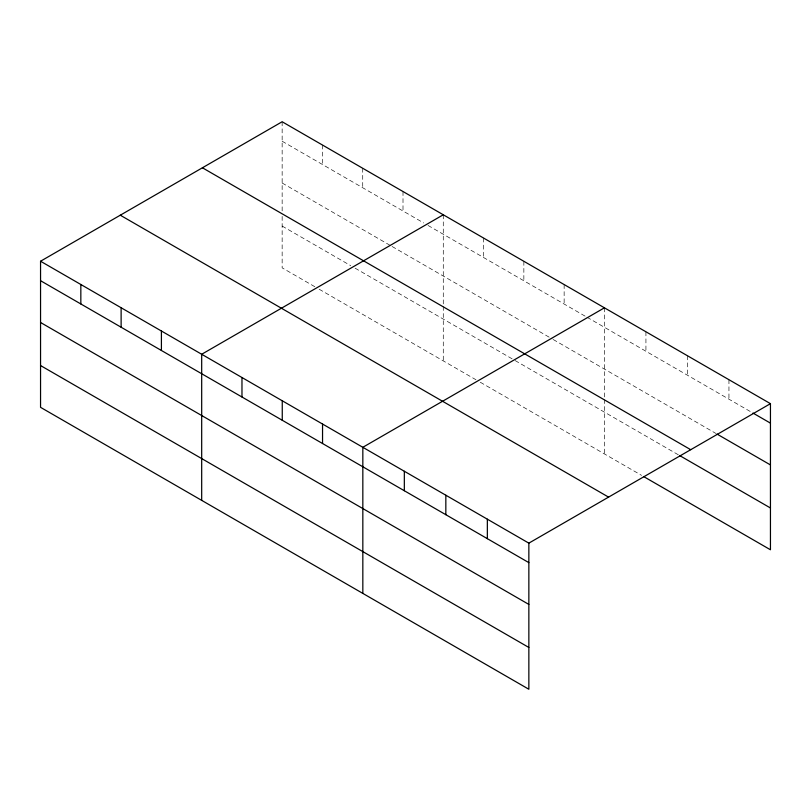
<?xml version="1.0" encoding="UTF-8"?>
<svg xmlns="http://www.w3.org/2000/svg" width="811" height="811" viewBox="0 0 811 811"><rect width="100%" height="100%" fill="white"/><g stroke="black" fill="none" stroke-linecap="round" stroke-linejoin="round"><path stroke-width="0.61" stroke-dasharray="4.05 3.04" d="M282.147 141.226L423.687 222.944M428.046 225.458L585.917 316.604M587.002 317.233L751.878 412.424M282.147 183.012L391.024 245.875M392.118 246.503L552.169 338.907M553.254 339.535L715.839 433.398M282.147 226.066L350.737 265.663M355.096 268.177L514.062 359.952M515.147 360.581L678.695 455.012M314.81 286.709L282.147 267.853L282.147 213.405M319.169 289.223L475.945 379.741M480.305 382.255L641.562 475.358M728.947 379.7L728.947 399.184M687.434 355.745L687.434 375.219M645.931 331.78L645.931 351.254M604.428 307.815L604.428 398.201M604.428 399.468L604.428 453.917M564.142 284.56L564.142 304.034M523.855 261.294L523.855 280.778M483.569 238.039L483.569 257.513M443.282 214.783L443.282 305.169M443.282 306.436L443.282 360.885M403.006 191.528L403.006 211.002M362.72 168.262L362.72 187.736M322.433 145.007L322.433 164.481M282.147 121.751L282.147 212.137"/><path stroke-width="1.22" d="M528.853 604.418L528.853 543.147L40.55 261.233L40.55 407.335L528.853 689.249L528.853 604.418L40.55 322.494M643.752 476.615L770.45 549.767L770.45 403.665L282.147 121.751L40.55 261.233M443.282 214.783L201.686 354.265L201.686 500.367M604.428 307.815L362.831 447.297L362.831 593.399M528.853 543.147L770.45 403.665M752.973 413.052L770.45 423.139M716.934 434.027L770.45 464.926M202.415 167.776L690.719 449.7M679.79 455.64L770.45 507.98M120.281 215.199L608.585 497.123M40.55 280.707L528.853 562.631M40.55 365.548L528.853 647.462M487.35 519.192L487.35 538.666M445.837 495.227L445.837 514.701M404.334 471.262L404.334 490.736M322.545 424.041L322.545 443.516M282.258 400.786L282.258 420.26M241.972 377.52L241.972 396.995M161.409 331.01L161.409 350.484M121.123 307.744L121.123 327.228M80.836 284.489L80.836 303.963"/></g></svg>
